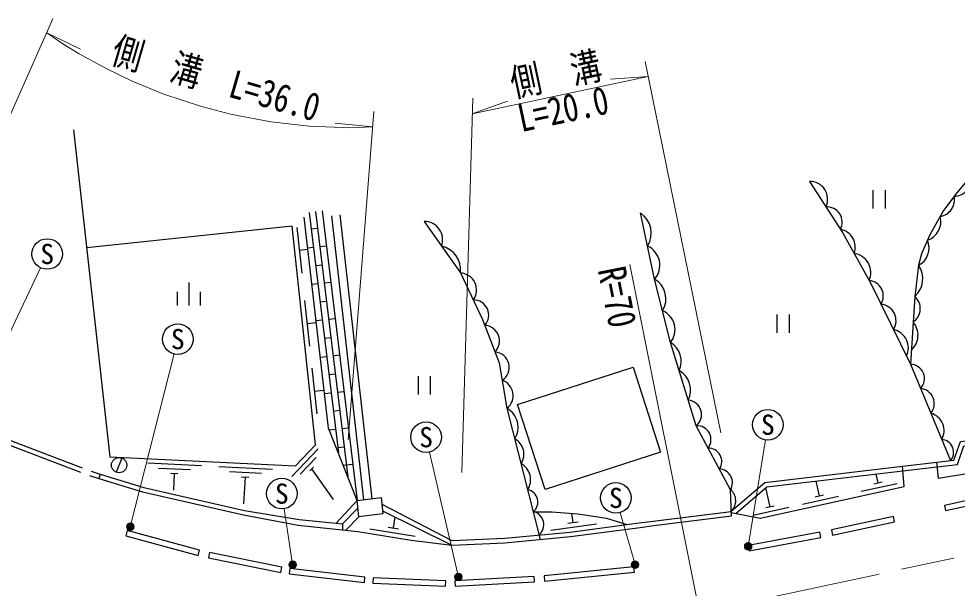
# Model space of a CAD drawing. Units: millimetres, scale not verified. Extents: x 40000 to 680000, y 20000 to 380000.
# Drawn here: x 136228 to 197584, y 278346 to 315617 of the extents above; entities that cross this region are included whole.
import ezdxf
from ezdxf.enums import TextEntityAlignment as Align

# ---------------------------------------------------------------- set-up
doc = ezdxf.new("R2010")
doc.units = ezdxf.units.MM
doc.header["$LTSCALE"] = 1000
doc.linetypes.add('CHAIN', pattern=[18.5, 12, -1.5, 3.5, -1.5])
doc.linetypes.add('DASHED', pattern=[7.5, 6, -1.5])
for name, color, linetype, lineweight in [('M-BGD', 7, 'Continuous', 25), ('M-BMK', 2, 'CHAIN', 13), ('M-STR-HTXT', 7, 'Continuous', 13), ('M-STR-STRC', 7, 'Continuous', 25)]:
    doc.layers.add(name, color=color, linetype=linetype, lineweight=lineweight)
doc.styles.add('ＭＳ ゴシック', font='')
doc.styles.get('ＭＳ ゴシック').set_extended_font_data('MS Gothic')

msp = doc.modelspace()

# ---------------------------------------------------------------- hatches: boundary and pattern name
at = {"layer": 'M-STR-HTXT'}
for points in [[(143729, 282501, -0.41421), (143639, 282159, -0.41421), (143297, 282249, -1)], [(184119, 281227, -1), (183711, 280938, -0.41421), (183770, 281286, -0.41421)], [(154279, 280091, -1), (153978, 279691, -0.41421), (153929, 280041, -0.41421)], [(176640, 280115, -1), (176394, 279680, -0.41421), (176299, 280021, -0.41421)], [(165108, 279291, -1), (164839, 278869, -1)]]:
    msp.add_hatch(color=256, dxfattribs=at).paths.add_polyline_path(points)

# ---------------------------------------------------------------- linework, layer by layer
at = {"layer": 'M-BGD'}
for p, q in [((192073, 304398), (192073, 303198)), ((192873, 304398), (192873, 303198)), ((155220, 302943), (157122, 287200)), ((155637, 302993), (157733, 285644)), ((156054, 303043), (158343, 284088)), ((156672, 302729), (158762, 284138)), ((157219, 302790), (159308, 284203)), ((154405, 301959), (154724, 298976)), ((155351, 301861), (155769, 301906)), ((155116, 300628), (155495, 300669)), ((155913, 300715), (156330, 300761)), ((154565, 300468), (155127, 300533)), ((155639, 299478), (156056, 299523)), ((147358, 296846), (147358, 298346)), ((155392, 298243), (155783, 298286)), ((156200, 298332), (156618, 298378)), ((146608, 296846), (146608, 297746)), ((148108, 296846), (148108, 297746)), ((154916, 297172), (155235, 294189)), ((155927, 297095), (156344, 297141)), ((155076, 295681), (155672, 295744)), ((155668, 295859), (156071, 295903)), ((156488, 295949), (156906, 295995)), ((185793, 296262), (185793, 295062)), ((186593, 296262), (186593, 295062)), ((156214, 294712), (156632, 294758)), ((155944, 293475), (156358, 293521)), ((156776, 293566), (157193, 293612)), ((155390, 292739), (155708, 289756)), ((156502, 292329), (156920, 292375)), ((162333, 292218), (162333, 291018)), ((163133, 292218), (163133, 291018)), ((155549, 291248), (156146, 291311)), ((156220, 291091), (156646, 291138)), ((157064, 291184), (157481, 291229)), ((156790, 289946), (157207, 289992)), ((156528, 288710), (156934, 288755)), ((157351, 288801), (157769, 288847)), ((155795, 287472), (154073, 285659)), ((157078, 287564), (157495, 287609)), ((142976, 286864), (142597, 285939)), ((155668, 286902), (154635, 285815)), ((148166, 286353), (144670, 286523)), ((147452, 286088), (145355, 286190)), ((152809, 286128), (149313, 286298)), ((152095, 285862), (149997, 285964)), ((155489, 286279), (155248, 286025)), ((155369, 286152), (156791, 284144)), ((157437, 286396), (158057, 286464)), ((141557, 285817), (141469, 285530)), ((146634, 285827), (146144, 285851)), ((146389, 285839), (146336, 284755)), ((151276, 285601), (150787, 285625)), ((151031, 285613), (150915, 283871)), ((188578, 284397), (188365, 285363)), ((192410, 285242), (192282, 285823)), ((185344, 283684), (185070, 284923)), ((191303, 284691), (193647, 285208)), ((192137, 285182), (192684, 285303)), ((158343, 284088), (156973, 282598)), ((187471, 283846), (189814, 284363)), ((188305, 284337), (188851, 284457)), ((158404, 283584), (157398, 282555)), ((159964, 283844), (164547, 281474)), ((184237, 283133), (186580, 283649)), ((185070, 283624), (185617, 283744)), ((158471, 283019), (157618, 282143)), ((160015, 283415), (164535, 281174)), ((160718, 282295), (160832, 283010)), ((172464, 282653), (172385, 283247)), ((157398, 282555), (157398, 282167)), ((160372, 282351), (161063, 282240)), ((171016, 282158), (173990, 282553)), ((172117, 282607), (172811, 282699)), ((159189, 282236), (162152, 281763))]:
    msp.add_line(p, q, dxfattribs=at)
at = {"layer": 'M-BGD', "linetype": 'DASHED'}
for p, q in [((194011, 286328), (196240, 286591)), ((194035, 286029), (196275, 286293))]:
    msp.add_line(p, q, dxfattribs=at)
at = {"layer": 'M-BGD'}
for points in [[(139812, 308354), (142184, 286944), (154320, 286354), (155623, 287726), (154094, 302050), (140669, 300617)], [(200931, 307694), (199791, 306713), (198623, 305514), (197551, 304234), (196696, 303065), (195794, 301465), (195255, 300238), (195060, 299481), (194808, 297446), (194698, 295765), (194528, 293003)], [(187918, 304974), (190079, 301635), (191912, 298327), (194528, 293003), (197138, 286696)], [(158343, 284088), (156481, 288831), (154884, 302633)], [(182816, 283077), (182771, 284796), (180516, 288976), (178846, 294430), (177801, 298575), (176884, 302907)], [(162733, 302353), (165099, 298980), (166543, 295937), (167636, 293096), (168147, 290131), (170323, 281542)], [(196240, 286591), (197368, 286723), (197789, 287947), (204014, 288702)], [(196275, 286293), (197591, 286447), (198011, 287672), (203976, 288395)], [(204686, 286911), (196365, 285526), (196240, 286591)], [(182808, 283382), (185015, 285271), (194011, 286328)], [(182810, 283295), (184707, 282929), (194117, 285004), (194011, 286328)], [(183102, 283239), (185141, 284983), (194035, 286029)], [(141469, 285530), (144322, 284652), (150925, 283143), (154496, 282479), (158385, 282060), (161888, 281501), (164535, 281174), (168017, 281329), (172308, 281724), (176850, 282328)], [(141557, 285817), (144400, 284942), (150985, 283437), (154563, 282841), (157398, 282555)], [(169864, 283354), (171079, 283354), (172785, 283214), (174647, 282925), (175986, 282516)], [(164547, 281474), (167996, 281629), (172275, 282022), (176790, 282623)]]:
    msp.add_lwpolyline(points, dxfattribs=at)
for points in [[(168840, 290367), (176397, 292809), (178193, 287253), (170636, 284811)], [(158343, 284088), (159913, 284275), (160040, 283207), (158471, 283019)], [(196823, 283429), (199593, 284034), (199518, 284376), (196748, 283771)], [(189437, 281817), (193488, 282701), (193414, 283043), (189362, 282159)], [(143231, 281781), (147948, 280497), (148040, 280834), (143323, 282119)], [(183983, 280792), (188668, 281666), (188604, 282010), (183919, 281136)], [(148628, 280332), (153363, 279379), (153432, 279722), (148697, 280675)], [(153913, 279296), (158823, 278717), (158864, 279065), (153954, 279644)], [(170603, 278809), (176482, 279394), (176447, 279743), (170568, 279158)], [(159383, 278670), (164138, 278485), (164152, 278835), (159397, 279020)], [(164756, 278489), (169939, 278760), (169920, 279109), (164738, 278839)]]:
    msp.add_lwpolyline(points, close=True, dxfattribs=at)
at = {"layer": 'M-BGD', "linetype": 'DASHED'}
for points in [[(133673, 288526), (134658, 288084), (140856, 285718), (141469, 285530)], [(133796, 288800), (134773, 288361), (140954, 286002), (141557, 285817)], [(176790, 282623), (177714, 282746), (182808, 283378)], [(176850, 282328), (177752, 282448), (182816, 283076), (182816, 283077)]]:
    msp.add_lwpolyline(points, dxfattribs=at)
at = {"layer": 'M-BGD'}
msp.add_circle((142787, 286401), 500, dxfattribs=at)
for centre, radius, start, end in [((187944, 303807), 1168, 334.53204, 91.2642), ((197425, 304976), 969, 267.61743, 13.85081), ((196281, 303780), 1127, 279.79578, 11.6553), ((189065, 302309), 998, 331.94544, 93.85079), ((175963, 301581), 1615, 328.68342, 55.21935), ((195209, 302349), 1304, 289.37237, 14.23414), ((162741, 301153), 1200, 339.73999, 90.35415), ((189721, 300669), 1192, 339.91332, 79.13241), ((163531, 299191), 1583, 352.35075, 77.74338), ((176753, 299485), 1388, 319.04316, 64.85961), ((194454, 300618), 1288, 298.07219, 22.84794), ((190656, 298996), 1277, 336.3325, 81.66744), ((193798, 298604), 1537, 311.09561, 34.78599), ((165040, 297868), 1114, 323.83456, 86.93956), ((177025, 297277), 1512, 329.16824, 59.12928), ((191730, 297465), 1023, 328.25673, 84.65774), ((165969, 296225), 987, 317.04608, 91.76272), ((194116, 296647), 1057, 303.40419, 49.06467), ((177791, 295266), 1346, 321.61657, 66.68094), ((192511, 295858), 1072, 327.1191, 85.21038), ((193744, 294915), 1277, 311.26215, 41.69505), ((166626, 294526), 1029, 315.735, 86.34803), ((193148, 294064), 1240, 334.57354, 77.75593), ((178064, 293183), 1472, 336.14099, 57.89852), ((167276, 292797), 1015, 303.37, 85.08629), ((194506, 292069), 934, 316.28182, 88.67996), ((178668, 291302), 1484, 334.02295, 60.01656), ((167509, 290957), 1044, 307.64294, 71.8957), ((195086, 290431), 997, 320.47526, 84.4865), ((179923, 289711), 944, 308.87095, 85.16857), ((167442, 288884), 1432, 327.90911, 60.52964), ((195549, 288662), 1175, 330.03405, 74.92773), ((180583, 288075), 904, 322.40736, 94.29263), ((168135, 287130), 1121, 326.12919, 62.30954), ((196524, 287249), 826, 317.95481, 87.00698), ((181308, 286644), 880, 326.12214, 90.57785), ((168471, 285441), 1219, 327.6235, 60.81525), ((181973, 285242), 914, 330.85072, 85.84927), ((169353, 283988), 814, 308.86758, 79.57116), ((182155, 284073), 950, 313.36787, 49.61516), ((169683, 282501), 873, 310.39266, 78.04609)]:
    msp.add_arc(centre, radius, start, end, dxfattribs=at)
at = {"layer": 'M-BMK'}
msp.add_line((180736, 276768), (201535, 281208), dxfattribs=at)
msp.add_arc((159034, 348559), 75000, 227.26191, 286.82022, dxfattribs=at)
at = {"layer": 'M-STR-HTXT'}
for p, q in [((130512, 297725), (138465, 315617)), ((138053, 314689), (140264, 313622)), ((182134, 288524), (177174, 312819)), ((165876, 309384), (177374, 311839)), ((177374, 311839), (174925, 311666)), ((165206, 285915), (165906, 310413)), ((165876, 309384), (168183, 310226)), ((157769, 288066), (159440, 309542)), ((159362, 308538), (156919, 308781)), ((180736, 276768), (176183, 299524)), ((131768, 286935), (137659, 299318)), ((143513, 282375), (146380, 293683)), ((183915, 281082), (185042, 288061)), ((164973, 279080), (163083, 287259)), ((154128, 279891), (153575, 283551)), ((176517, 279897), (175541, 283297))]:
    msp.add_line(p, q, dxfattribs=at)
msp.add_lwpolyline([(138053, 314689), (139105, 313986), (140180, 313326), (141938, 312357), (143635, 311541), (145706, 310691), (148112, 309891), (150071, 309378), (152699, 308876), (155220, 308587), (157948, 308481), (159362, 308538)], dxfattribs=at)
for centre in [(143513, 282375), (183915, 281082), (154128, 279891), (176517, 279897), (164973, 279080)]:
    msp.add_circle(centre, 250, dxfattribs=at)
at = {"layer": 'M-STR-STRC'}
for centre in [(138088, 300221), (146625, 294652), (185201, 289048), (162857, 288233), (153426, 284540), (175265, 284258)]:
    msp.add_circle(centre, 1000, dxfattribs=at)

# ---------------------------------------------------------------- texts
at = {"layer": 'M-STR-HTXT', "style": 'ＭＳ ゴシック', "width": 0.8}
for s, rotation, p in [('側\u3000溝\u3000L=36.0', 343.897, (148724, 310289)), ('側\u3000溝', 12.051, (171636, 310561))]:
    msp.add_text(s, height=1833, rotation=rotation, dxfattribs=at).set_placement(p, align=Align.BOTTOM_CENTER)
msp.add_text('L=20.0', height=1833, rotation=12.051, dxfattribs=at).set_placement((171625, 310612), align=Align.TOP_CENTER)
msp.add_text('R=70', height=1833, rotation=281.314, dxfattribs=at).set_placement((175873, 299548), align=Align.TOP_LEFT)
at = {"layer": 'M-STR-STRC', "style": 'ＭＳ ゴシック'}
for p in [(138088, 300221), (146625, 294652), (185201, 289048), (162857, 288233), (153426, 284540), (175265, 284258)]:
    msp.add_text('S', height=1320, dxfattribs=at).set_placement(p, align=Align.MIDDLE_CENTER)

doc.saveas('drawing.dxf')
